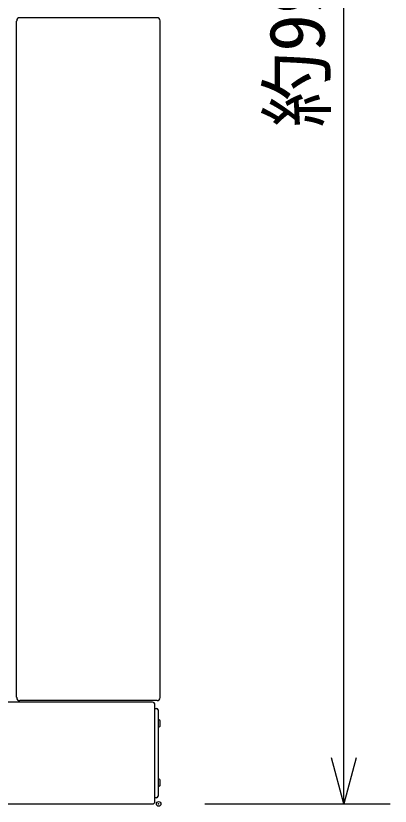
# Model space of a CAD drawing. Units: millimetres, scale not verified. Extents: x -62 to 66, y -116 to 117.
# Drawn here: x -15.68 to 0.49, y 10.99 to 45.17 of the extents above; entities that cross this region are included whole.
import ezdxf
from ezdxf.enums import TextEntityAlignment as Align

# ---------------------------------------------------------------- set-up
doc = ezdxf.new("R2010")
doc.units = ezdxf.units.MM
doc.header["$LTSCALE"] = 0.392256
doc.header["$PDMODE"] = 32
doc.header["$PDSIZE"] = 0.196
for name, color, linetype in [('0-2_GAIKEI', 1, 'Continuous'), ('0-3_WAKU', 3, 'Continuous'), ('0-4_DEFPOINTS', 7, 'Continuous')]:
    doc.layers.add(name, color=color, linetype=linetype)
doc.styles.add('ＭＳ ゴシック', font='')
doc.styles.get('ＭＳ ゴシック').set_extended_font_data('MS Gothic')

# ---------------------------------------------------------------- blocks, each defined once
blk = doc.blocks.new('_OPEN30')
at = {"layer": '0-4_DEFPOINTS'}
blk.add_line((0, 0), (-1, 0), dxfattribs=at)
blk.add_lwpolyline([(-1, 0.2679), (0, 0), (-1, -0.2679)], dxfattribs=at)

msp = doc.modelspace()

# ---------------------------------------------------------------- linework, layer by layer
at = {"layer": '0-2_GAIKEI', "color": 7}
for p, q in [((-15.6415, 44.9393), (-15.6415, 44.9536)), ((-9.5746, 45.0868), (-15.5083, 45.0868)), ((-9.4415, 15.6866), (-9.4415, 44.9536)), ((-9.7748, 15.4868), (-16.0415, 15.4868)), ((-15.6485, 15.701), (-15.6415, 15.701)), ((-15.6415, 15.6866), (-15.6415, 15.701)), ((-9.5746, 15.5535), (-15.5083, 15.5535)), ((-9.6681, 11.1935), (-9.6681, 15.3802)), ((-16.0415, 11.0868), (-9.7748, 11.0868))]:
    msp.add_line(p, q, dxfattribs=at)
at = {"layer": '0-2_GAIKEI'}
for p, q in [((-9.6681, 15.2202), (-9.6015, 15.2202)), ((-9.5348, 15.1535), (-9.5348, 11.4202)), ((-9.5348, 14.7202), (-9.4815, 14.7202)), ((-9.5348, 14.4202), (-9.4815, 14.4202)), ((-9.4481, 14.4535), (-9.4481, 14.6868)), ((-9.4815, 12.1535), (-9.5348, 12.1535)), ((-9.4481, 11.8868), (-9.4481, 12.1202)), ((-9.4815, 11.8535), (-9.5348, 11.8535)), ((-9.6015, 11.3535), (-9.6681, 11.3535))]:
    msp.add_line(p, q, dxfattribs=at)
at = {"layer": '0-2_GAIKEI', "color": 7}
msp.add_lwpolyline([(-15.6485, 15.701), (-15.6485, 44.9393), (-15.6415, 44.9393)], dxfattribs=at)
for centre, radius, start, end in [((-15.5084, 44.9537), 0.1331, 89.96452, 180.03548), ((-9.5745, 44.9537), 0.1331, 359.96452, 90.03549), ((-15.5084, 15.6865), 0.1331, 179.96453, 270.03549), ((-9.7748, 15.3802), 0.1067, 0, 90), ((-9.5745, 15.6865), 0.1331, 269.96451, 0.03547), ((-9.7748, 11.1935), 0.1067, 270, 0)]:
    msp.add_arc(centre, radius, start, end, dxfattribs=at)
at = {"layer": '0-2_GAIKEI'}
for centre, radius, start, end in [((-9.6015, 15.1535), 0.0667, 0, 90), ((-9.4815, 14.6868), 0.0333, 0, 90), ((-9.4815, 14.4535), 0.0333, 270, 0), ((-9.4815, 12.1202), 0.0333, 0, 90), ((-9.4815, 11.8868), 0.0333, 270, 0), ((-9.6015, 11.4202), 0.0667, 270, 0)]:
    msp.add_arc(centre, radius, start, end, dxfattribs=at)
at = {"layer": '0-3_WAKU'}
for p, q in [((-1.5083, 13.0868), (-1.5083, 75.4868)), ((-7.5083, 11.0868), (0.4917, 11.0868))]:
    msp.add_line(p, q, dxfattribs=at)
at = {"layer": '0-4_DEFPOINTS'}
msp.add_point((-9.5083, 11.0868), dxfattribs=at)

# ---------------------------------------------------------------- block references
at = {"layer": '0-3_WAKU', "xscale": 2, "yscale": 2, "rotation": 270}
msp.add_blockref('_OPEN30', (-1.5083, 11.0868), dxfattribs=at)

# ---------------------------------------------------------------- texts
at = {"layer": '0-3_WAKU', "style": 'ＭＳ ゴシック'}
msp.add_text('約996', height=2.404, rotation=90, dxfattribs=at).set_placement((-1.6178, 40.3334), align=Align.BOTTOM_LEFT)

doc.saveas('drawing.dxf')
